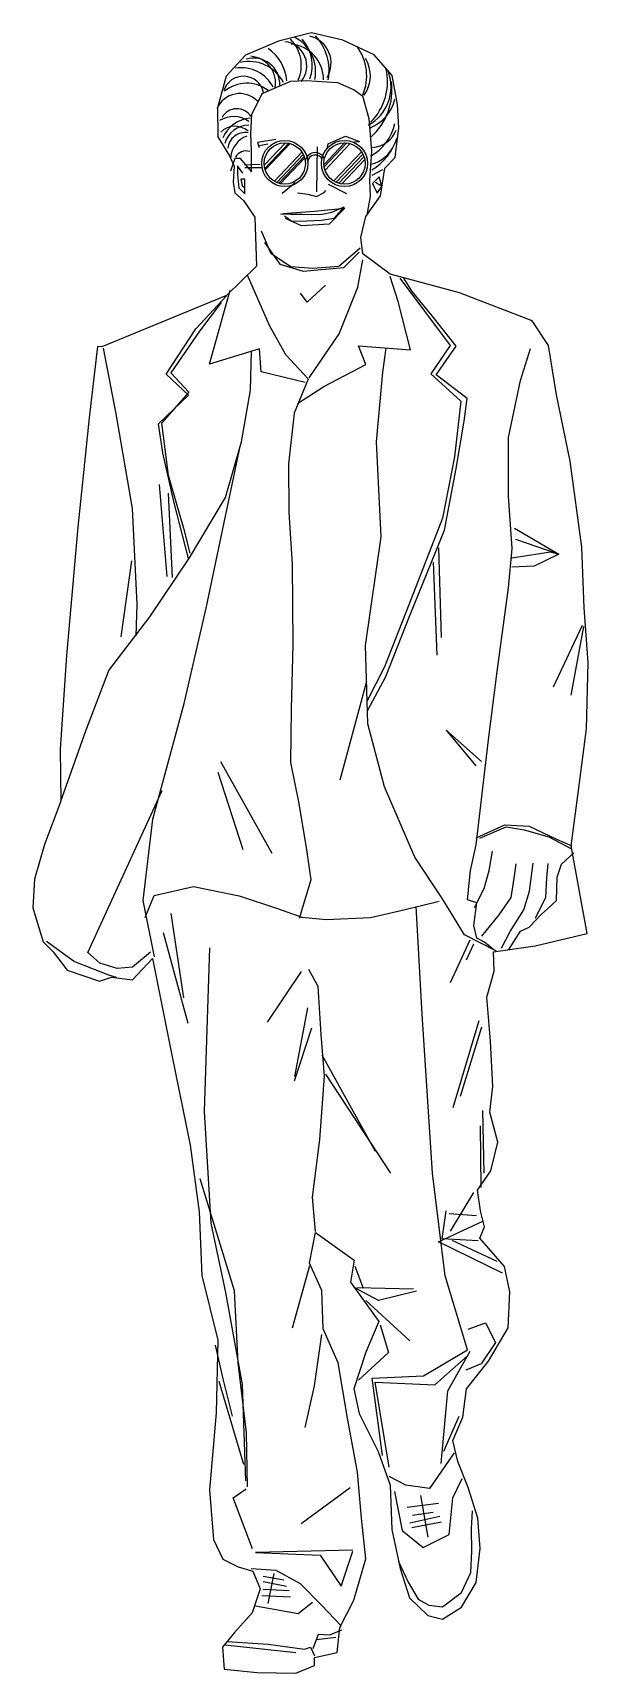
# Model space of a CAD drawing. Header units: millimetres. Extents: x -1621.03 to -1620.44, y 1864.61 to 1866.35.
import ezdxf

# ---------------------------------------------------------------- set-up
doc = ezdxf.new("R2010")
doc.units = ezdxf.units.MM
doc.header["$LTSCALE"] = 10
doc.layers.add('Humanos', color=2, linetype='Continuous')

msp = doc.modelspace()

# ---------------------------------------------------------------- linework, layer by layer
at = {"layer": 'Humanos'}
for p, q in [((-1620.7829, 1866.2099), (-1620.7604, 1866.2336)), ((-1620.7824, 1866.2065), (-1620.7569, 1866.2332)), ((-1620.7819, 1866.2048), (-1620.7552, 1866.2328)), ((-1620.7194, 1866.2106), (-1620.6975, 1866.2336)), ((-1620.7192, 1866.2082), (-1620.6951, 1866.2335)), ((-1620.7183, 1866.2047), (-1620.6916, 1866.2328)), ((-1620.8039, 1866.2104), (-1620.7871, 1866.2109)), ((-1620.8035, 1866.2074), (-1620.7854, 1866.2074)), ((-1620.7721, 1866.1928), (-1620.7428, 1866.2237)), ((-1620.7695, 1866.1915), (-1620.7414, 1866.2211)), ((-1620.7673, 1866.1908), (-1620.7405, 1866.219)), ((-1620.7656, 1866.1903), (-1620.74, 1866.2173)), ((-1620.7091, 1866.1931), (-1620.6795, 1866.2241)), ((-1620.7066, 1866.1918), (-1620.6781, 1866.2217)), ((-1620.7037, 1866.1908), (-1620.6769, 1866.2189)), ((-1620.7006, 1866.1901), (-1620.6761, 1866.2158)), ((-1620.7361, 1865.9827), (-1620.7512, 1865.9465)), ((-1620.7512, 1865.9465), (-1620.7572, 1865.8927)), ((-1620.7572, 1865.8927), (-1620.7569, 1865.8411)), ((-1620.7569, 1865.8411), (-1620.7534, 1865.7862)), ((-1620.7534, 1865.7862), (-1620.7524, 1865.7008)), ((-1620.7524, 1865.7008), (-1620.7542, 1865.6322)), ((-1620.7542, 1865.6322), (-1620.755, 1865.5753)), ((-1620.755, 1865.5753), (-1620.7466, 1865.5337)), ((-1620.7466, 1865.5337), (-1620.7382, 1865.4852)), ((-1620.7382, 1865.4852), (-1620.7333, 1865.4508)), ((-1620.7333, 1865.4508), (-1620.7457, 1865.4097))]:
    msp.add_line(p, q, dxfattribs=at)
msp.add_lwpolyline([(-1620.7912, 1866.1026), (-1620.8231, 1866.0713), (-1620.9557, 1866.0169), (-1620.9603, 1866.0173), (-1620.9691, 1865.9417), (-1620.9809, 1865.8254), (-1620.9932, 1865.689), (-1621, 1865.5895), (-1620.999, 1865.5343), (-1621.0166, 1865.4883), (-1621.0272, 1865.4514), (-1621.029, 1865.4212), (-1621.0178, 1865.3849), (-1621.0072, 1865.3744), (-1620.9925, 1865.355), (-1620.958, 1865.3431), (-1620.9454, 1865.3476), (-1620.9231, 1865.3448), (-1620.9017, 1865.3673), (-1620.8814, 1865.2664), (-1620.8615, 1865.169), (-1620.8521, 1865.0983), (-1620.8492, 1865.0305), (-1620.8324, 1864.9619), (-1620.8342, 1864.8846), (-1620.841, 1864.803), (-1620.8368, 1864.7503), (-1620.827, 1864.7292), (-1620.8108, 1864.7211), (-1620.795, 1864.7165), (-1620.7873, 1864.6979), (-1620.7957, 1864.6722), (-1620.8144, 1864.6515), (-1620.8274, 1864.6357), (-1620.8257, 1864.6125), (-1620.7905, 1864.609), (-1620.7493, 1864.6082), (-1620.7294, 1864.6163), (-1620.7294, 1864.6248), (-1620.7055, 1864.6303), (-1620.7026, 1864.6567), (-1620.6878, 1864.6858), (-1620.6751, 1864.7298), (-1620.6797, 1864.7727), (-1620.6839, 1864.8216), (-1620.6944, 1864.8792), (-1620.7042, 1864.9379), (-1620.7203, 1864.9741), (-1620.7216, 1865.0146), (-1620.7347, 1865.0437), (-1620.7283, 1865.0761), (-1620.6872, 1865.0469), (-1620.6911, 1865.0237), (-1620.6612, 1864.9819), (-1620.6749, 1864.9491), (-1620.6876, 1864.9101), (-1620.6821, 1864.8842), (-1620.662, 1864.8437), (-1620.6491, 1864.8078), (-1620.6474, 1864.7608), (-1620.6386, 1864.7193), (-1620.6284, 1864.6882), (-1620.6091, 1864.6696), (-1620.5936, 1864.6655), (-1620.5732, 1864.6784), (-1620.5577, 1864.7044), (-1620.5535, 1864.7406), (-1620.5559, 1864.7729), (-1620.5661, 1864.8053), (-1620.5773, 1864.8331), (-1620.5826, 1864.8553), (-1620.572, 1864.8802), (-1620.5678, 1864.9104), (-1620.5446, 1864.9396), (-1620.5238, 1864.9751), (-1620.522, 1865.0134), (-1620.5276, 1865.0401), (-1620.5539, 1865.0704), (-1620.5487, 1865.0823), (-1620.5532, 1865.0992), (-1620.5561, 1865.1213), (-1620.5419, 1865.1417), (-1620.5345, 1865.1723), (-1620.5433, 1865.2042), (-1620.5401, 1865.2313), (-1620.5426, 1865.2795), (-1620.5463, 1865.3263), (-1620.5386, 1865.354), (-1620.5393, 1865.3744), (-1620.495, 1865.3807), (-1620.4398, 1865.394), (-1620.4566, 1865.4868), (-1620.4489, 1865.5459), (-1620.4404, 1865.6113), (-1620.4386, 1865.6815), (-1620.443, 1865.7396), (-1620.4452, 1865.8043), (-1620.4578, 1865.8956), (-1620.4721, 1865.966), (-1620.4808, 1866.0183), (-1620.498, 1866.0444), (-1620.5753, 1866.0743), (-1620.6492, 1866.094), (-1620.6783, 1866.1159), (-1620.6804, 1866.1331), (-1620.675, 1866.1552), (-1620.6592, 1866.1773), (-1620.6547, 1866.2066), (-1620.6438, 1866.2181), (-1620.6399, 1866.2494), (-1620.6413, 1866.2743), (-1620.6468, 1866.3053), (-1620.6662, 1866.3271), (-1620.6995, 1866.3427), (-1620.7327, 1866.3505), (-1620.7678, 1866.3416), (-1620.8029, 1866.3269), (-1620.8234, 1866.3043), (-1620.8325, 1866.2707), (-1620.8322, 1866.2401), (-1620.8199, 1866.2197), (-1620.815, 1866.2088), (-1620.816, 1866.1919), (-1620.8143, 1866.1806), (-1620.8051, 1866.1725), (-1620.7929, 1866.1546)], close=True, dxfattribs=at)
for points in [[(-1620.8185, 1866.2038), (-1620.8139, 1866.2175), (-1620.809, 1866.2175), (-1620.7963, 1866.2028), (-1620.7966, 1866.2252), (-1620.7973, 1866.2433), (-1620.796, 1866.2636), (-1620.7851, 1866.2861), (-1620.7548, 1866.299), (-1620.7379, 1866.2997), (-1620.7052, 1866.2977), (-1620.6873, 1866.2899), (-1620.6786, 1866.2835), (-1620.6719, 1866.2593), (-1620.669, 1866.2248), (-1620.6709, 1866.1935), (-1620.6702, 1866.1766), (-1620.674, 1866.1572)], [(-1620.7706, 1866.2371), (-1620.7901, 1866.2338), (-1620.7884, 1866.2286)], [(-1620.7791, 1866.2322), (-1620.7879, 1866.2306)], [(-1620.7272, 1866.1816), (-1620.7264, 1866.2294)], [(-1620.7162, 1866.2277), (-1620.7149, 1866.2325), (-1620.6967, 1866.2407), (-1620.6816, 1866.2351)], [(-1620.6869, 1866.235), (-1620.6824, 1866.2347)], [(-1620.8057, 1866.2014), (-1620.8113, 1866.2091), (-1620.8113, 1866.2001), (-1620.81, 1866.1858), (-1620.8035, 1866.1793), (-1620.8035, 1866.1949), (-1620.8078, 1866.1949), (-1620.8065, 1866.188), (-1620.8044, 1866.1867)], [(-1620.7499, 1866.191), (-1620.7637, 1866.1797)], [(-1620.7149, 1866.1897), (-1620.6954, 1866.1797)], [(-1620.6574, 1866.2048), (-1620.6686, 1866.1988)], [(-1620.6647, 1866.1919), (-1620.6578, 1866.1875), (-1620.6608, 1866.1975), (-1620.6677, 1866.1906), (-1620.663, 1866.1802), (-1620.6587, 1866.1862)], [(-1620.7475, 1866.1806), (-1620.7366, 1866.1791), (-1620.7275, 1866.1767), (-1620.7194, 1866.1809), (-1620.7173, 1866.183)], [(-1620.7655, 1866.1582), (-1620.7546, 1866.1577), (-1620.7426, 1866.1577), (-1620.7331, 1866.1574), (-1620.7215, 1866.1577), (-1620.711, 1866.1599), (-1620.6979, 1866.1658), (-1620.7088, 1866.1532), (-1620.7222, 1866.151), (-1620.7377, 1866.1503), (-1620.7535, 1866.15), (-1620.7613, 1866.1557)], [(-1620.7633, 1866.1586), (-1620.7296, 1866.1612), (-1620.6971, 1866.1642), (-1620.714, 1866.1473), (-1620.7434, 1866.1456), (-1620.7603, 1866.1534)], [(-1620.6808, 1866.1218), (-1620.7036, 1866.1022), (-1620.7314, 1866.1001), (-1620.7546, 1866.1018), (-1620.7757, 1866.1159), (-1620.7859, 1866.1398)], [(-1620.7828, 1866.1279), (-1620.7663, 1866.1049), (-1620.7417, 1866.0972), (-1620.6984, 1866.1011), (-1620.682, 1866.1175)], [(-1620.7353, 1865.9841), (-1620.7034, 1866.0308), (-1620.6836, 1866.0803), (-1620.678, 1866.1092)], [(-1620.7361, 1865.9831), (-1620.7599, 1866.0083), (-1620.7775, 1866.0396), (-1620.8009, 1866.0931)], [(-1620.7477, 1865.9567), (-1620.7196, 1865.9749), (-1620.6749, 1865.9981), (-1620.6826, 1866.0181), (-1620.6274, 1866.0136), (-1620.6407, 1866.0652), (-1620.6492, 1866.0915)], [(-1620.6388, 1866.0898), (-1620.5852, 1866.0185), (-1620.6059, 1865.9882), (-1620.5739, 1865.9592), (-1620.5808, 1865.9), (-1620.5934, 1865.8351), (-1620.6293, 1865.743), (-1620.6552, 1865.6769), (-1620.6734, 1865.641)], [(-1620.6727, 1865.6311), (-1620.6537, 1865.6669), (-1620.6283, 1865.7316), (-1620.5914, 1865.8223), (-1620.579, 1865.8877), (-1620.5705, 1865.9379), (-1620.5674, 1865.9621), (-1620.6003, 1865.9872), (-1620.5789, 1866.0178), (-1620.6045, 1866.0497), (-1620.6256, 1866.0758), (-1620.6347, 1866.0898)], [(-1620.8635, 1865.7922), (-1620.8792, 1865.8527), (-1620.8908, 1865.9044), (-1620.8953, 1865.935), (-1620.8634, 1865.9655), (-1620.8872, 1865.988), (-1620.8556, 1866.0359), (-1620.8231, 1866.071)], [(-1620.7396, 1865.9792), (-1620.7863, 1865.9904), (-1620.788, 1866.0147), (-1620.8412, 1865.9986), (-1620.819, 1866.0773)], [(-1620.7179, 1866.0825), (-1620.7374, 1866.0643), (-1620.7443, 1866.0738)], [(-1620.8286, 1866.0639), (-1620.8519, 1866.0336), (-1620.8822, 1865.9895), (-1620.8632, 1865.9687), (-1620.8922, 1865.9359), (-1620.8852, 1865.8805), (-1620.8688, 1865.8243), (-1620.8619, 1865.7979)], [(-1620.954, 1866.0156), (-1620.9407, 1865.9459), (-1620.9232, 1865.8454), (-1620.9183, 1865.7435), (-1620.9194, 1865.7101)], [(-1620.5361, 1865.3751), (-1620.5699, 1865.3923), (-1620.5934, 1865.4306), (-1620.6228, 1865.4749), (-1620.6552, 1865.5495), (-1620.6727, 1865.6167), (-1620.6754, 1865.6997), (-1620.6588, 1865.8153), (-1620.6637, 1865.9162), (-1620.6567, 1865.99), (-1620.6534, 1866.0156)], [(-1620.999, 1865.5343), (-1620.9726, 1865.6092), (-1620.9482, 1865.6731), (-1620.9046, 1865.7301), (-1620.8624, 1865.7929), (-1620.824, 1865.8569), (-1620.8071, 1865.916), (-1620.7975, 1865.9708), (-1620.7965, 1866.0122)], [(-1620.5386, 1865.3761), (-1620.5488, 1865.3846), (-1620.5569, 1865.3888), (-1620.56, 1865.4025), (-1620.5569, 1865.4264), (-1620.5667, 1865.4296), (-1620.5638, 1865.4609), (-1620.5575, 1865.488), (-1620.5444, 1865.5994), (-1620.5353, 1865.6721), (-1620.5233, 1865.7611), (-1620.5193, 1865.8029), (-1620.5232, 1865.8584), (-1620.5234, 1865.9207), (-1620.5104, 1865.9811), (-1620.4998, 1866.0152)], [(-1620.8997, 1865.3691), (-1620.9116, 1865.4288), (-1620.9013, 1865.5153), (-1620.8681, 1865.6383), (-1620.8445, 1865.7395), (-1620.8082, 1865.9128)], [(-1620.8947, 1865.8706), (-1620.8865, 1865.7729)], [(-1620.8852, 1865.8615), (-1620.8809, 1865.772)], [(-1620.5168, 1865.8243), (-1620.4697, 1865.7967), (-1620.4961, 1865.7841), (-1620.5199, 1865.7828)], [(-1620.5196, 1865.793), (-1620.4788, 1865.7993), (-1620.4701, 1865.7969), (-1620.5154, 1865.8124)], [(-1620.9242, 1865.7897), (-1620.9354, 1865.7089)], [(-1620.5977, 1865.8036), (-1620.5947, 1865.7084)], [(-1620.6033, 1865.7884), (-1620.5994, 1865.6894)], [(-1620.4753, 1865.6557), (-1620.4446, 1865.7214)], [(-1620.4568, 1865.6471), (-1620.4431, 1865.7199)], [(-1620.7023, 1865.557), (-1620.6737, 1865.6617)], [(-1620.5519, 1865.5766), (-1620.5895, 1865.6099)], [(-1620.5894, 1865.6099), (-1620.5581, 1865.5719)], [(-1620.8321, 1865.5653), (-1620.8057, 1865.4832)], [(-1620.7744, 1865.4787), (-1620.8292, 1865.576)], [(-1620.9039, 1865.3739), (-1620.9231, 1865.3582), (-1620.9393, 1865.3568), (-1620.9576, 1865.3624), (-1620.9703, 1865.3737), (-1620.8914, 1865.5458)], [(-1620.5575, 1865.4953), (-1620.5272, 1865.5091), (-1620.5013, 1865.5078), (-1620.4723, 1865.494), (-1620.4559, 1865.4871)], [(-1620.5539, 1865.495), (-1620.5258, 1865.5072), (-1620.5066, 1865.5041), (-1620.4805, 1865.4964), (-1620.4683, 1865.49), (-1620.4563, 1865.4837)], [(-1620.5593, 1865.4216), (-1620.5491, 1865.4415), (-1620.5438, 1865.4609), (-1620.5402, 1865.4813)], [(-1620.5231, 1865.3768), (-1620.5104, 1865.3962), (-1620.5013, 1865.4007), (-1620.4887, 1865.4141), (-1620.482, 1865.4201), (-1620.4721, 1865.4288), (-1620.4714, 1865.4538), (-1620.4671, 1865.4675), (-1620.4538, 1865.4795)], [(-1620.5516, 1865.391), (-1620.5333, 1865.4137), (-1620.5206, 1865.432), (-1620.5174, 1865.4527), (-1620.515, 1865.4679)], [(-1620.5309, 1865.3783), (-1620.5214, 1865.3958), (-1620.5069, 1865.419), (-1620.5009, 1865.4387), (-1620.4971, 1865.4686)], [(-1620.4947, 1865.4102), (-1620.4837, 1865.4323), (-1620.4827, 1865.4531), (-1620.4812, 1865.4683)], [(-1620.9094, 1865.4109), (-1620.8999, 1865.4341), (-1620.8581, 1865.4439), (-1620.8096, 1865.4337), (-1620.7688, 1865.4203), (-1620.7428, 1865.4111), (-1620.7171, 1865.4086), (-1620.6701, 1865.411), (-1620.6331, 1865.4194), (-1620.5969, 1865.4282)], [(-1620.8684, 1865.3254), (-1620.882, 1865.4151)], [(-1620.6571, 1864.8395), (-1620.6683, 1864.9217), (-1620.6138, 1864.9242), (-1620.5667, 1864.9518), (-1620.5905, 1865.0303), (-1620.6042, 1865.1393), (-1620.6149, 1865.3083), (-1620.6215, 1865.4226)], [(-1620.8904, 1865.395), (-1620.864, 1865.2985)], [(-1621.0143, 1865.3856), (-1620.9847, 1865.3642), (-1620.9485, 1865.3498), (-1620.9404, 1865.3473)], [(-1620.8026, 1864.8125), (-1620.8061, 1864.9148), (-1620.8239, 1865.0125), (-1620.8394, 1865.0863), (-1620.8466, 1865.2049), (-1620.8409, 1865.3785)], [(-1620.5644, 1865.3867), (-1620.5852, 1865.3413)], [(-1620.5678, 1865.3659), (-1620.56, 1865.3828)], [(-1620.7438, 1865.3535), (-1620.7797, 1865.2998)], [(-1620.7286, 1865.0775), (-1620.7315, 1865.1138), (-1620.7237, 1865.1752), (-1620.719, 1865.2424), (-1620.7225, 1865.2867), (-1620.7256, 1865.3376), (-1620.7355, 1865.3556)], [(-1620.7369, 1865.315), (-1620.7508, 1865.2419)], [(-1620.5549, 1865.3011), (-1620.5826, 1865.2086)], [(-1620.7507, 1865.2375), (-1620.7324, 1865.2937)], [(-1620.5742, 1865.2212), (-1620.5517, 1865.2946)], [(-1620.6646, 1865.1622), (-1620.7215, 1865.2645)], [(-1620.7179, 1865.2445), (-1620.6487, 1865.1394)], [(-1620.5493, 1865.1394), (-1620.5506, 1865.206)], [(-1620.5525, 1865.1241), (-1620.5531, 1865.1895)], [(-1620.8009, 1864.8062), (-1620.8019, 1864.8635), (-1620.8107, 1864.938), (-1620.8144, 1865.0143), (-1620.8509, 1865.1331)], [(-1620.5605, 1865.1187), (-1620.5852, 1865.0776)], [(-1620.5557, 1865.0675), (-1620.5937, 1865.0697), (-1620.5895, 1865.0992)], [(-1620.5574, 1865.0939), (-1620.5863, 1865.096)], [(-1620.5298, 1865.0331), (-1620.5977, 1865.0663), (-1620.5506, 1865.0884)], [(-1620.5353, 1865.0453), (-1620.5831, 1865.0679)], [(-1620.7347, 1865.0409), (-1620.7533, 1864.9748)], [(-1620.6865, 1865.0406), (-1620.6778, 1865.017)], [(-1620.621, 1865.014), (-1620.6613, 1865.0041), (-1620.6872, 1865.0179)], [(-1620.6844, 1865.0177), (-1620.6243, 1865.0166)], [(-1620.6751, 1865.0041), (-1620.628, 1864.9613)], [(-1620.6598, 1864.9783), (-1620.6507, 1864.9488), (-1620.6827, 1864.9193)], [(-1620.566, 1864.9737), (-1620.5477, 1864.9804), (-1620.5371, 1864.9595), (-1620.5523, 1864.9368), (-1620.5688, 1864.9301)], [(-1620.8167, 1864.8811), (-1620.8265, 1864.9208), (-1620.8349, 1864.9567)], [(-1620.7221, 1864.9678), (-1620.7299, 1864.9133), (-1620.7397, 1864.8691)], [(-1620.65, 1864.8272), (-1620.6651, 1864.9172), (-1620.6016, 1864.9146), (-1620.5674, 1864.9448)], [(-1620.5949, 1864.831), (-1620.5878, 1864.908), (-1620.5639, 1864.9501)], [(-1620.8312, 1864.9185), (-1620.8048, 1864.8303)], [(-1620.5921, 1864.8441), (-1620.5756, 1864.8813)], [(-1620.5812, 1864.8422), (-1620.6072, 1864.8043), (-1620.6325, 1864.8078), (-1620.6501, 1864.817)], [(-1620.6444, 1864.8013), (-1620.6362, 1864.7598), (-1620.6141, 1864.7416), (-1620.5865, 1864.7555), (-1620.5826, 1864.7944), (-1620.5726, 1864.8151)], [(-1620.7953, 1864.7403), (-1620.8161, 1864.7944), (-1620.8022, 1864.8039)], [(-1620.6915, 1864.8052), (-1620.7438, 1864.7667)], [(-1620.6087, 1864.7526), (-1620.6164, 1864.7969)], [(-1620.6403, 1864.727), (-1620.6301, 1864.7048), (-1620.6193, 1864.6869), (-1620.608, 1864.6805), (-1620.5936, 1864.6787), (-1620.5732, 1864.6939), (-1620.5634, 1864.7153), (-1620.5623, 1864.7378), (-1620.5626, 1864.7617), (-1620.5616, 1864.7807)], [(-1620.631, 1864.7844), (-1620.5977, 1864.7888)], [(-1620.6254, 1864.7762), (-1620.6033, 1864.7792)], [(-1620.628, 1864.768), (-1620.5964, 1864.7749)], [(-1620.6259, 1864.7631), (-1620.5946, 1864.7688)], [(-1620.6889, 1864.739), (-1620.7923, 1864.7364), (-1620.7235, 1864.7334), (-1620.701, 1864.7005), (-1620.6889, 1864.7377)], [(-1620.7012, 1864.6584), (-1620.7219, 1864.6806), (-1620.7444, 1864.7032), (-1620.7701, 1864.7172), (-1620.7967, 1864.719)], [(-1620.7841, 1864.7114), (-1620.762, 1864.7075)], [(-1620.7789, 1864.6824), (-1620.7725, 1864.7141)], [(-1620.7841, 1864.7057), (-1620.7594, 1864.7005)], [(-1620.7841, 1864.6975), (-1620.7564, 1864.6962)], [(-1620.7923, 1864.6798), (-1620.7469, 1864.6716), (-1620.7317, 1864.6837)], [(-1620.7854, 1864.6906), (-1620.7551, 1864.6893)], [(-1620.8224, 1864.642), (-1620.7789, 1864.6392), (-1620.7582, 1864.6363), (-1620.7403, 1864.6339), (-1620.7339, 1864.636), (-1620.7294, 1864.6265)], [(-1620.7308, 1864.6346), (-1620.7254, 1864.6497), (-1620.7132, 1864.649), (-1620.7005, 1864.6542)], [(-1620.7274, 1864.6439), (-1620.7067, 1864.6465)], [(-1620.8243, 1864.6383), (-1620.7495, 1864.6301)]]:
    msp.add_lwpolyline(points, dxfattribs=at)
for centre, radius in [((-1620.7611, 1866.2117), 0.0245), ((-1620.7611, 1866.2117), 0.0219), ((-1620.6976, 1866.2117), 0.0245), ((-1620.6976, 1866.2117), 0.0219)]:
    msp.add_circle(centre, radius, dxfattribs=at)
for centre, radius, start, end in [((-1620.7417, 1866.3182), 0.0298, 329.1305, 75.6301), ((-1620.7685, 1866.3103), 0.0545, 349.54, 42.4912), ((-1620.8042, 1866.296), 0.0454, 4.3987, 56.0244), ((-1620.7635, 1866.3153), 0.0258, 319.7332, 84.6741), ((-1620.7823, 1866.316), 0.0388, 336.1755, 45.3406), ((-1620.7575, 1866.3011), 0.0375, 358.8876, 84.9433), ((-1620.7692, 1866.3093), 0.0409, 348.0792, 63.2749), ((-1620.7729, 1866.3159), 0.0411, 339.775, 42.3904), ((-1620.7265, 1866.3048), 0.0525, 337.1218, 36.298), ((-1620.8073, 1866.2752), 0.0382, 27.0508, 99.3277), ((-1620.7992, 1866.2785), 0.0415, 27.6997, 102.6819), ((-1620.7943, 1866.2956), 0.028, 358.3864, 106.3436), ((-1620.7992, 1866.2973), 0.0283, 347.8162, 85.6916), ((-1620.7048, 1866.3048), 0.0347, 323.9303, 32.2513), ((-1620.7121, 1866.2986), 0.0603, 314.3412, 13.7677), ((-1620.8051, 1866.2823), 0.022, 12.2649, 161.8937), ((-1620.8015, 1866.2599), 0.037, 52.3526, 129.789), ((-1620.6945, 1866.2932), 0.0464, 298.2683, 19.9497), ((-1620.7138, 1866.2895), 0.0666, 311.7478, 7.8803), ((-1620.8091, 1866.2597), 0.0262, 43.7814, 157.7344), ((-1620.6871, 1866.2906), 0.0444, 291.5288, 346.2132), ((-1620.8154, 1866.2336), 0.0279, 54.4626, 122.3552), ((-1620.8121, 1866.252), 0.0178, 32.1252, 151.1018), ((-1620.7959, 1866.2264), 0.0334, 93.3664, 157.8701), ((-1620.8141, 1866.2303), 0.021, 48.1224, 135.2972), ((-1620.7992, 1866.2259), 0.0265, 90, 164.6659), ((-1620.8031, 1866.2258), 0.0187, 80.5378, 173.9314), ((-1620.6965, 1866.2665), 0.054, 299.5258, 346.7339), ((-1620.6695, 1866.2572), 0.0286, 273.5214, 339.583), ((-1620.7926, 1866.2161), 0.0261, 109.5365, 175.3258), ((-1620.8025, 1866.2127), 0.0123, 70.3463, 153.2561), ((-1620.6785, 1866.2466), 0.0369, 284.191, 336.0103), ((-1620.7007, 1866.2576), 0.0618, 301.2928, 342.4563), ((-1620.7288, 1866.2126), 0.0106, 24.7753, 174.1491), ((-1620.7288, 1866.2126), 0.00818, 24.7753, 174.1491)]:
    msp.add_arc(centre, radius, start, end, dxfattribs=at)

doc.saveas('drawing.dxf')
